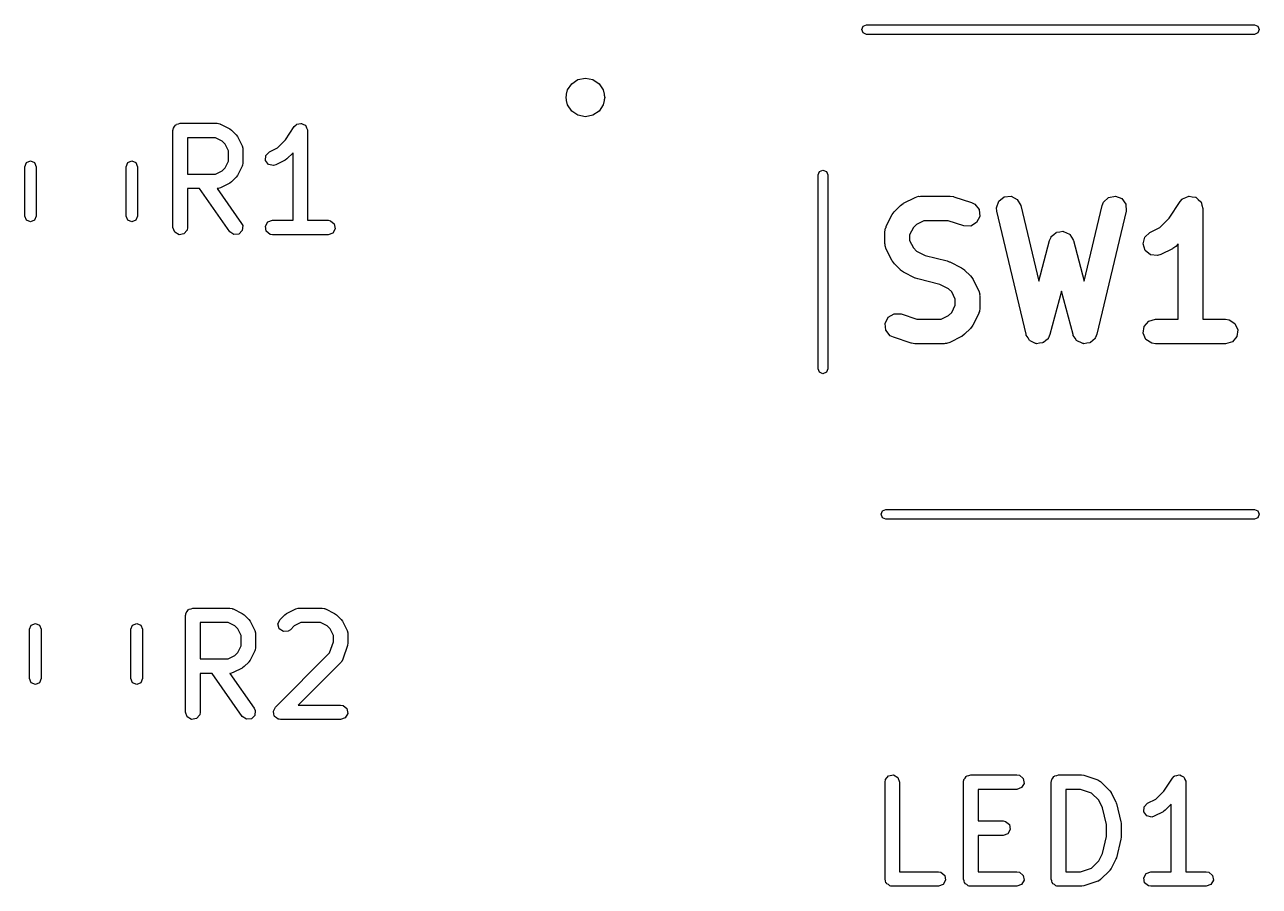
# Model space of a CAD drawing. Extents: x 89.2 to 114.3, y -90.3 to -50.9.
# Drawn here: x 91.07 to 103.8, y -70.09 to -61.2 of the extents above; entities that cross this region are included whole.
import ezdxf

# ---------------------------------------------------------------- set-up
doc = ezdxf.new("R2010")
doc.units = 0
doc.layers.add('BLACK', color=7, linetype='CONTINUOUS')

msp = doc.modelspace()

# ---------------------------------------------------------------- linework, layer by layer
at = {"layer": 'BLACK', "linetype": 'CONTINUOUS'}
for p, q in [((99.7, -61.25), (99.7146, -61.2146)), ((99.7146, -61.2146), (99.75, -61.2)), ((99.75, -61.2), (103.75, -61.2)), ((103.75, -61.2), (103.785, -61.2146)), ((103.785, -61.2146), (103.8, -61.25)), ((99.7146, -61.2854), (99.7, -61.25)), ((99.75, -61.3), (99.7146, -61.2854)), ((103.75, -61.3), (99.75, -61.3)), ((103.785, -61.2854), (103.75, -61.3)), ((103.8, -61.25), (103.785, -61.2854)), ((96.7735, -61.7652), (96.85, -61.75)), ((96.85, -61.75), (96.9265, -61.7652)), ((96.6566, -61.9167), (96.6652, -61.8735)), ((96.6652, -61.8735), (96.7086, -61.8086)), ((96.7086, -61.8086), (96.7735, -61.7652)), ((96.9265, -61.7652), (96.9914, -61.8086)), ((96.9914, -61.8086), (97.0348, -61.8735)), ((97.0348, -61.8735), (97.0434, -61.9167)), ((96.65, -61.95), (96.6549, -61.9254)), ((96.6549, -61.9746), (96.65, -61.95)), ((96.6549, -61.9191), (96.6566, -61.9167)), ((96.6549, -61.9254), (96.6549, -61.9191)), ((96.6549, -61.9809), (96.6549, -61.9746)), ((96.6566, -61.9833), (96.6549, -61.9809)), ((96.6652, -62.0265), (96.6566, -61.9833)), ((97.0434, -61.9833), (97.0348, -62.0265)), ((97.0434, -61.9167), (97.0451, -61.9191)), ((97.0451, -61.9809), (97.0434, -61.9833)), ((97.0451, -61.9191), (97.0451, -61.9254)), ((97.0451, -61.9254), (97.05, -61.95)), ((97.05, -61.95), (97.0451, -61.9746)), ((97.0451, -61.9746), (97.0451, -61.9809)), ((96.7086, -62.0914), (96.6652, -62.0265)), ((96.7735, -62.1348), (96.7086, -62.0914)), ((96.9914, -62.0914), (96.9265, -62.1348)), ((97.0348, -62.0265), (96.9914, -62.0914)), ((92.6014, -62.2667), (92.614, -62.2518)), ((92.614, -62.2518), (92.6237, -62.2349)), ((92.6237, -62.2349), (92.6301, -62.2326)), ((92.6301, -62.2326), (92.6344, -62.2274)), ((92.6344, -62.2274), (92.6536, -62.224)), ((92.6536, -62.224), (92.6719, -62.2174)), ((92.6719, -62.2174), (93.0529, -62.2174)), ((93.0529, -62.2174), (93.0785, -62.2219)), ((93.0785, -62.2219), (93.0819, -62.2248)), ((93.0819, -62.2248), (93.0864, -62.2253)), ((93.0864, -62.2253), (93.1816, -62.2729)), ((93.7565, -62.3875), (93.8476, -62.2508)), ((93.8476, -62.2508), (93.8656, -62.2319)), ((93.8656, -62.2319), (93.8697, -62.2307)), ((93.8697, -62.2307), (93.8725, -62.2274)), ((93.8725, -62.2274), (93.8939, -62.2236)), ((93.8939, -62.2236), (93.9148, -62.2175)), ((93.9148, -62.2175), (93.9188, -62.2193)), ((93.9188, -62.2193), (93.923, -62.2185)), ((93.923, -62.2185), (93.9419, -62.2294)), ((93.9419, -62.2294), (93.9618, -62.2381)), ((93.9618, -62.2381), (93.9637, -62.242)), ((93.9637, -62.242), (93.9675, -62.2442)), ((93.9675, -62.2442), (93.9749, -62.2646)), ((96.85, -62.15), (96.7735, -62.1348)), ((96.9265, -62.1348), (96.85, -62.15)), ((92.5969, -62.2924), (92.5986, -62.2826)), ((92.5969, -63.2924), (92.5969, -62.2924)), ((92.598, -62.2794), (92.5997, -62.2765)), ((92.5986, -62.2826), (92.598, -62.2794)), ((92.5997, -62.2765), (92.6014, -62.2667)), ((92.7469, -62.3674), (92.7469, -62.7412)), ((93.0352, -62.3674), (92.7469, -62.3674)), ((93.1037, -62.4016), (93.0352, -62.3674)), ((93.1816, -62.2729), (93.1996, -62.2863)), ((93.1996, -62.2863), (93.2011, -62.287)), ((93.2011, -62.287), (93.2487, -62.3346)), ((93.2487, -62.3346), (93.2616, -62.353)), ((93.2616, -62.353), (93.2628, -62.3541)), ((93.2628, -62.3541), (93.3104, -62.4493)), ((93.6751, -62.4688), (93.7565, -62.3875)), ((93.9749, -62.2646), (93.9845, -62.2841)), ((93.9845, -62.2841), (93.9835, -62.2883)), ((93.9835, -62.2883), (93.985, -62.2924)), ((93.985, -62.2924), (93.985, -63.2174)), ((93.1341, -62.432), (93.1037, -62.4016)), ((93.1683, -62.5006), (93.1341, -62.432)), ((93.1683, -62.608), (93.1683, -62.5006)), ((93.3104, -62.4493), (93.3178, -62.4743)), ((93.3178, -62.4743), (93.3168, -62.4786)), ((93.3168, -62.4786), (93.3183, -62.4829)), ((93.3183, -62.4829), (93.3183, -62.6257)), ((93.5555, -62.5483), (93.5907, -62.511)), ((93.5907, -62.511), (93.6751, -62.4688)), ((91.0675, -62.6653), (91.0851, -62.6228)), ((91.0851, -62.6228), (91.1275, -62.6053)), ((91.1275, -62.6053), (91.1699, -62.6228)), ((91.1699, -62.6228), (91.1875, -62.6653)), ((92.1125, -62.6653), (92.1301, -62.6228)), ((92.1301, -62.6228), (92.1725, -62.6053)), ((92.1725, -62.6053), (92.2149, -62.6228)), ((92.2149, -62.6228), (92.2325, -62.6653)), ((93.1341, -62.6765), (93.1683, -62.608)), ((93.3183, -62.6257), (93.3138, -62.6514)), ((93.5524, -62.5995), (93.5555, -62.5483)), ((93.583, -62.6407), (93.5524, -62.5995)), ((93.6329, -62.6526), (93.583, -62.6407)), ((93.7531, -62.5976), (93.6578, -62.6452)), ((93.7542, -62.5964), (93.7531, -62.5976)), ((93.7726, -62.5835), (93.7542, -62.5964)), ((93.835, -62.5211), (93.7726, -62.5835)), ((93.835, -63.2174), (93.835, -62.5211)), ((91.0675, -63.1747), (91.0675, -62.6653)), ((91.1875, -62.6653), (91.1875, -63.1747)), ((92.1125, -63.1747), (92.1125, -62.6653)), ((92.2325, -62.6653), (92.2325, -63.1747)), ((92.7469, -62.7412), (93.0352, -62.7412)), ((93.0352, -62.7412), (93.1037, -62.7069)), ((93.1037, -62.7069), (93.1341, -62.6765)), ((93.2628, -62.7545), (93.2494, -62.7725)), ((93.3104, -62.6593), (93.2628, -62.7545)), ((93.3109, -62.6548), (93.3104, -62.6593)), ((93.3138, -62.6514), (93.3109, -62.6548)), ((93.6578, -62.6452), (93.6329, -62.6526)), ((99.25, -62.75), (99.2646, -62.7146)), ((99.25, -64.75), (99.25, -62.75)), ((99.2646, -62.7146), (99.3, -62.7)), ((99.3, -62.7), (99.3354, -62.7146)), ((99.3354, -62.7146), (99.35, -62.75)), ((99.35, -62.75), (99.35, -64.75)), ((92.871, -62.8912), (92.7469, -62.8912)), ((92.7469, -62.8912), (92.7469, -63.2924)), ((93.1819, -63.3354), (92.871, -62.8912)), ((93.0571, -62.8897), (93.0538, -62.8908)), ((93.0538, -62.8908), (93.3048, -63.2494)), ((93.0614, -62.8907), (93.0571, -62.8897)), ((93.0864, -62.8833), (93.0614, -62.8907)), ((93.1816, -62.8357), (93.0864, -62.8833)), ((93.1828, -62.8345), (93.1816, -62.8357)), ((93.2011, -62.8216), (93.1828, -62.8345)), ((93.2487, -62.774), (93.2011, -62.8216)), ((93.2494, -62.7725), (93.2487, -62.774)), ((100.131, -63.0414), (100.252, -62.9809)), ((100.252, -62.9809), (100.286, -62.9695)), ((100.286, -62.9695), (100.298, -62.9707)), ((100.298, -62.9707), (100.309, -62.9675)), ((100.309, -62.9675), (100.611, -62.9675)), ((100.611, -62.9675), (100.647, -62.9728)), ((100.647, -62.9728), (100.649, -62.974)), ((100.649, -62.974), (100.651, -62.974)), ((100.651, -62.974), (100.833, -63.0345)), ((101.089, -63.0876), (101.113, -63.0202)), ((101.113, -63.0202), (101.169, -62.9764)), ((101.169, -62.9764), (101.24, -62.9699)), ((101.24, -62.9699), (101.304, -63.003)), ((101.304, -63.003), (101.339, -63.0651)), ((102.194, -63.0312), (102.246, -62.9818)), ((102.246, -62.9818), (102.316, -62.9681)), ((102.316, -62.9681), (102.382, -62.9944)), ((102.382, -62.9944), (102.424, -63.0525)), ((102.871, -63.195), (102.985, -63.0241)), ((102.985, -63.0241), (103.006, -63)), ((103.006, -63), (103.007, -62.9984)), ((103.007, -62.9984), (103.008, -62.9981)), ((103.008, -62.9981), (103.009, -62.997)), ((103.009, -62.997), (103.041, -62.9832)), ((103.041, -62.9832), (103.073, -62.9688)), ((103.073, -62.9688), (103.074, -62.969)), ((103.074, -62.969), (103.075, -62.9685)), ((103.075, -62.9685), (103.109, -62.9741)), ((103.109, -62.9741), (103.143, -62.979)), ((103.143, -62.979), (103.144, -62.9798)), ((103.144, -62.9798), (103.145, -62.98)), ((103.145, -62.98), (103.171, -63.0032)), ((103.171, -63.0032), (103.197, -63.0259)), ((100.014, -63.1587), (100.034, -63.1288)), ((100.034, -63.1288), (100.036, -63.1276)), ((100.036, -63.1276), (100.037, -63.1257)), ((100.037, -63.1257), (100.098, -63.0652)), ((100.098, -63.0652), (100.127, -63.0434)), ((100.127, -63.0434), (100.129, -63.0429)), ((100.129, -63.0429), (100.131, -63.0414)), ((100.833, -63.0345), (100.865, -63.0509)), ((100.865, -63.0509), (100.91, -63.1067)), ((100.91, -63.1067), (100.917, -63.1778)), ((101.092, -63.1239), (101.089, -63.0876)), ((101.395, -64.3939), (101.092, -63.1239)), ((101.339, -63.0651), (101.525, -63.8455)), ((101.995, -63.8455), (102.181, -63.0651)), ((102.428, -63.1239), (102.125, -64.3939)), ((102.181, -63.0651), (102.194, -63.0312)), ((102.424, -63.0525), (102.428, -63.1239)), ((103.197, -63.0259), (103.198, -63.027)), ((103.198, -63.027), (103.199, -63.0278)), ((103.199, -63.0278), (103.208, -63.0613)), ((103.208, -63.0613), (103.217, -63.0945)), ((103.217, -63.0945), (103.217, -64.2375)), ((91.0851, -63.2171), (91.0675, -63.1747)), ((91.1275, -63.2347), (91.0851, -63.2171)), ((91.1699, -63.2171), (91.1275, -63.2347)), ((91.1875, -63.1747), (91.1699, -63.2171)), ((92.1301, -63.2171), (92.1125, -63.1747)), ((92.1725, -63.2347), (92.1301, -63.2171)), ((92.2149, -63.2171), (92.1725, -63.2347)), ((92.2325, -63.1747), (92.2149, -63.2171)), ((93.3048, -63.2494), (93.3158, -63.273)), ((93.3158, -63.273), (93.3113, -63.3241)), ((93.5504, -63.2794), (93.5761, -63.2349)), ((93.5593, -63.3299), (93.5504, -63.2794)), ((93.5761, -63.2349), (93.6243, -63.2174)), ((93.6243, -63.2174), (93.835, -63.2174)), ((93.985, -63.2174), (94.1957, -63.2174)), ((94.1957, -63.2174), (94.2214, -63.2219)), ((94.2214, -63.2219), (94.2607, -63.2549)), ((94.2607, -63.2549), (94.2696, -63.3054)), ((99.9511, -63.2908), (99.9531, -63.2796)), ((99.9531, -63.2796), (100.014, -63.1587)), ((100.263, -63.2594), (100.232, -63.2907)), ((100.339, -63.2215), (100.263, -63.2594)), ((100.59, -63.2215), (100.339, -63.2215)), ((100.752, -63.2755), (100.59, -63.2215)), ((100.824, -63.2781), (100.752, -63.2755)), ((100.885, -63.2417), (100.824, -63.2781)), ((100.917, -63.1778), (100.885, -63.2417)), ((102.773, -63.2925), (102.871, -63.195)), ((92.6145, -63.3406), (92.5969, -63.2924)), ((92.6589, -63.3662), (92.6145, -63.3406)), ((92.7094, -63.3573), (92.6589, -63.3662)), ((92.7424, -63.318), (92.7094, -63.3573)), ((92.7469, -63.2924), (92.7424, -63.318)), ((93.2239, -63.3648), (93.1819, -63.3354)), ((93.275, -63.3604), (93.2239, -63.3648)), ((93.3113, -63.3241), (93.275, -63.3604)), ((93.5986, -63.3629), (93.5593, -63.3299)), ((93.6243, -63.3674), (93.5986, -63.3629)), ((94.1957, -63.3674), (93.6243, -63.3674)), ((94.2439, -63.3498), (94.1957, -63.3674)), ((94.2696, -63.3054), (94.2439, -63.3498)), ((99.9397, -63.3364), (99.9449, -63.3004)), ((99.9397, -63.4574), (99.9397, -63.3364)), ((99.9449, -63.3004), (99.9511, -63.2908)), ((100.232, -63.2907), (100.194, -63.3664)), ((100.194, -63.3664), (100.194, -63.4274)), ((101.637, -63.4247), (101.652, -63.3912)), ((101.652, -63.3912), (101.654, -63.389)), ((101.654, -63.389), (101.655, -63.3859)), ((101.655, -63.3859), (101.68, -63.3651)), ((101.68, -63.3651), (101.705, -63.3431)), ((101.705, -63.3431), (101.708, -63.3426)), ((101.708, -63.3426), (101.71, -63.3405)), ((101.71, -63.3405), (101.743, -63.3367)), ((101.743, -63.3367), (101.775, -63.3313)), ((101.775, -63.3313), (101.778, -63.3326)), ((101.778, -63.3326), (101.781, -63.3322)), ((101.781, -63.3322), (101.811, -63.3465)), ((101.811, -63.3465), (101.841, -63.3594)), ((101.841, -63.3594), (101.843, -63.3621)), ((101.843, -63.3621), (101.846, -63.3635)), ((101.846, -63.3635), (101.863, -63.3915)), ((101.863, -63.3915), (101.881, -63.4186)), ((102.601, -63.4617), (102.618, -63.3925)), ((102.618, -63.3925), (102.671, -63.3438)), ((102.671, -63.3438), (102.773, -63.2925)), ((99.9429, -63.4683), (99.9397, -63.4574)), ((99.9416, -63.4796), (99.9429, -63.4683)), ((99.9531, -63.5142), (99.9416, -63.4796)), ((100.014, -63.6351), (99.9531, -63.5142)), ((100.194, -63.4274), (100.232, -63.5031)), ((100.232, -63.5031), (100.263, -63.5344)), ((100.263, -63.5344), (100.353, -63.5795)), ((101.525, -63.8455), (101.637, -63.4247)), ((101.881, -63.4186), (101.881, -63.4219)), ((101.881, -63.4219), (101.883, -63.4247)), ((101.883, -63.4247), (101.995, -63.8455)), ((102.623, -63.5296), (102.601, -63.4617)), ((102.679, -63.5746), (102.623, -63.5296)), ((102.905, -63.5105), (102.784, -63.571)), ((102.907, -63.509), (102.905, -63.5105)), ((102.909, -63.5085), (102.907, -63.509)), ((102.938, -63.4867), (102.909, -63.5085)), ((102.963, -63.4616), (102.938, -63.4867)), ((102.963, -64.2375), (102.963, -63.4616)), ((100.015, -63.6368), (100.014, -63.6351)), ((100.016, -63.6389), (100.015, -63.6368)), ((100.037, -63.6681), (100.016, -63.6389)), ((100.353, -63.5795), (100.581, -63.6366)), ((100.581, -63.6366), (100.603, -63.6454)), ((100.603, -63.6454), (100.607, -63.6462)), ((100.607, -63.6462), (100.728, -63.7066)), ((102.75, -63.5824), (102.679, -63.5746)), ((102.784, -63.571), (102.75, -63.5824)), ((100.098, -63.7286), (100.037, -63.6681)), ((100.1, -63.7297), (100.098, -63.7286)), ((100.101, -63.7316), (100.1, -63.7297)), ((100.131, -63.7524), (100.101, -63.7316)), ((100.252, -63.8129), (100.131, -63.7524)), ((100.728, -63.7066), (100.758, -63.7275)), ((100.758, -63.7275), (100.759, -63.7294)), ((100.759, -63.7294), (100.761, -63.7304)), ((100.761, -63.7304), (100.822, -63.7909)), ((100.256, -63.8137), (100.252, -63.8129)), ((100.278, -63.8225), (100.256, -63.8137)), ((100.506, -63.8796), (100.278, -63.8225)), ((100.596, -63.9246), (100.506, -63.8796)), ((100.822, -63.7909), (100.844, -63.8201)), ((100.844, -63.8201), (100.844, -63.8223)), ((100.844, -63.8223), (100.845, -63.8239)), ((100.845, -63.8239), (100.906, -63.9449)), ((100.628, -63.9559), (100.596, -63.9246)), ((100.665, -64.0316), (100.628, -63.9559)), ((100.665, -64.0926), (100.665, -64.0316)), ((100.906, -63.9449), (100.917, -63.9795)), ((100.917, -63.9795), (100.916, -63.9908)), ((100.916, -63.9908), (100.919, -64.0017)), ((100.919, -64.0017), (100.919, -64.1226)), ((101.76, -63.9503), (101.641, -64.3972)), ((101.879, -64.3972), (101.76, -63.9503)), ((100.596, -64.1997), (100.628, -64.1683)), ((100.628, -64.1683), (100.665, -64.0926)), ((100.908, -64.1682), (100.906, -64.1794)), ((100.914, -64.1587), (100.908, -64.1682)), ((100.919, -64.1226), (100.914, -64.1587)), ((99.9417, -64.2813), (99.9738, -64.2174)), ((99.9492, -64.3524), (99.9417, -64.2813)), ((99.9738, -64.2174), (100.035, -64.181)), ((100.035, -64.181), (100.107, -64.1836)), ((100.107, -64.1836), (100.269, -64.2375)), ((100.269, -64.2375), (100.52, -64.2375)), ((100.52, -64.2375), (100.596, -64.1997)), ((100.906, -64.1794), (100.845, -64.3004)), ((102.612, -64.3117), (102.659, -64.2577)), ((102.659, -64.2577), (102.728, -64.2375)), ((102.728, -64.2375), (102.963, -64.2375)), ((103.217, -64.2375), (103.453, -64.2375)), ((103.453, -64.2375), (103.489, -64.2428)), ((103.489, -64.2428), (103.549, -64.2815)), ((103.549, -64.2815), (103.579, -64.3466)), ((99.9939, -64.4082), (99.9492, -64.3524)), ((100.027, -64.4245), (99.9939, -64.4082)), ((100.208, -64.485), (100.027, -64.4245)), ((100.728, -64.4176), (100.607, -64.4781)), ((100.73, -64.4161), (100.728, -64.4176)), ((100.732, -64.4157), (100.73, -64.4161)), ((100.761, -64.3939), (100.732, -64.4157)), ((100.822, -64.3334), (100.761, -64.3939)), ((100.823, -64.3314), (100.822, -64.3334)), ((100.825, -64.3303), (100.823, -64.3314)), ((100.845, -64.3004), (100.825, -64.3303)), ((101.397, -64.3983), (101.395, -64.3939)), ((101.397, -64.4033), (101.397, -64.3983)), ((101.415, -64.429), (101.397, -64.4033)), ((101.641, -64.3972), (101.626, -64.4308)), ((101.882, -64.4015), (101.879, -64.3972)), ((101.882, -64.4065), (101.882, -64.4015)), ((101.9, -64.4318), (101.882, -64.4065)), ((102.125, -64.3939), (102.112, -64.4278)), ((102.602, -64.3824), (102.612, -64.3117)), ((102.631, -64.4475), (102.602, -64.3824)), ((103.569, -64.4174), (103.522, -64.4714)), ((103.579, -64.3466), (103.569, -64.4174)), ((100.21, -64.4851), (100.208, -64.485)), ((100.212, -64.4863), (100.21, -64.4851)), ((100.248, -64.4915), (100.212, -64.4863)), ((100.55, -64.4915), (100.248, -64.4915)), ((100.561, -64.4883), (100.55, -64.4915)), ((100.573, -64.4896), (100.561, -64.4883)), ((100.607, -64.4781), (100.573, -64.4896)), ((101.43, -64.456), (101.415, -64.429)), ((101.434, -64.4583), (101.43, -64.456)), ((101.437, -64.4625), (101.434, -64.4583)), ((101.466, -64.4747), (101.437, -64.4625)), ((101.493, -64.4891), (101.466, -64.4747)), ((101.498, -64.4887), (101.493, -64.4891)), ((101.503, -64.4906), (101.498, -64.4887)), ((101.534, -64.4855), (101.503, -64.4906)), ((101.565, -64.4827), (101.534, -64.4855)), ((101.569, -64.4796), (101.565, -64.4827)), ((101.574, -64.4788), (101.569, -64.4796)), ((101.597, -64.4579), (101.574, -64.4788)), ((101.621, -64.4388), (101.597, -64.4579)), ((101.623, -64.4341), (101.621, -64.4388)), ((101.626, -64.4308), (101.623, -64.4341)), ((101.916, -64.4584), (101.9, -64.4318)), ((101.921, -64.4605), (101.916, -64.4584)), ((101.924, -64.4646), (101.921, -64.4605)), ((101.953, -64.4761), (101.924, -64.4646)), ((101.981, -64.4897), (101.953, -64.4761)), ((101.986, -64.4891), (101.981, -64.4897)), ((101.99, -64.491), (101.986, -64.4891)), ((102.021, -64.485), (101.99, -64.491)), ((102.052, -64.4814), (102.021, -64.485)), ((102.055, -64.4782), (102.052, -64.4814)), ((102.06, -64.4773), (102.055, -64.4782)), ((102.083, -64.4558), (102.06, -64.4773)), ((102.107, -64.436), (102.083, -64.4558)), ((102.108, -64.4313), (102.107, -64.436)), ((102.112, -64.4278), (102.108, -64.4313)), ((102.692, -64.4863), (102.631, -64.4475)), ((102.728, -64.4915), (102.692, -64.4863)), ((103.453, -64.4915), (102.728, -64.4915)), ((103.522, -64.4714), (103.453, -64.4915)), ((99.2646, -64.7854), (99.25, -64.75)), ((99.3, -64.8), (99.2646, -64.7854)), ((99.3354, -64.7854), (99.3, -64.8)), ((99.35, -64.75), (99.3354, -64.7854)), ((99.9146, -66.2146), (99.95, -66.2)), ((99.95, -66.2), (103.75, -66.2)), ((103.75, -66.2), (103.785, -66.2146)), ((99.9, -66.25), (99.9146, -66.2146)), ((99.9146, -66.2854), (99.9, -66.25)), ((99.95, -66.3), (99.9146, -66.2854)), ((103.75, -66.3), (99.95, -66.3)), ((103.785, -66.2854), (103.75, -66.3)), ((103.785, -66.2146), (103.8, -66.25)), ((103.8, -66.25), (103.785, -66.2854)), ((92.7601, -67.2326), (92.7644, -67.2274)), ((92.7644, -67.2274), (92.7836, -67.224)), ((92.7836, -67.224), (92.8019, -67.2174)), ((92.8019, -67.2174), (93.1829, -67.2174)), ((93.1829, -67.2174), (93.2085, -67.2219)), ((93.2085, -67.2219), (93.2119, -67.2248)), ((93.2119, -67.2248), (93.2164, -67.2253)), ((93.2164, -67.2253), (93.3116, -67.2729)), ((93.7684, -67.2729), (93.8636, -67.2253)), ((93.8636, -67.2253), (93.8886, -67.2179)), ((93.8886, -67.2179), (93.8929, -67.2189)), ((93.8929, -67.2189), (93.8971, -67.2174)), ((93.8971, -67.2174), (94.1352, -67.2174)), ((94.1352, -67.2174), (94.1609, -67.2219)), ((94.1609, -67.2219), (94.1643, -67.2248)), ((94.1643, -67.2248), (94.1688, -67.2253)), ((94.1688, -67.2253), (94.264, -67.2729)), ((92.7269, -67.2924), (92.7286, -67.2826)), ((92.7269, -68.2924), (92.7269, -67.2924)), ((92.728, -67.2794), (92.7297, -67.2765)), ((92.7286, -67.2826), (92.728, -67.2794)), ((92.7297, -67.2765), (92.7314, -67.2667)), ((92.7314, -67.2667), (92.744, -67.2518)), ((92.744, -67.2518), (92.7537, -67.2349)), ((92.7537, -67.2349), (92.7601, -67.2326)), ((93.3116, -67.2729), (93.3296, -67.2863)), ((93.3296, -67.2863), (93.3311, -67.287)), ((93.3311, -67.287), (93.3787, -67.3346)), ((93.3787, -67.3346), (93.3916, -67.353)), ((93.3916, -67.353), (93.3928, -67.3541)), ((93.3928, -67.3541), (93.4404, -67.4493)), ((93.6796, -67.3811), (93.7013, -67.3346)), ((93.7013, -67.3346), (93.7489, -67.287)), ((93.7489, -67.287), (93.7672, -67.2741)), ((93.7672, -67.2741), (93.7684, -67.2729)), ((94.264, -67.2729), (94.282, -67.2863)), ((94.282, -67.2863), (94.2835, -67.287)), ((94.2835, -67.287), (94.3311, -67.3346)), ((94.3311, -67.3346), (94.344, -67.353)), ((94.344, -67.353), (94.3452, -67.3541)), ((94.3452, -67.3541), (94.3928, -67.4493)), ((91.1175, -67.4353), (91.1351, -67.3928)), ((91.1175, -67.9447), (91.1175, -67.4353)), ((91.1351, -67.3928), (91.1775, -67.3753)), ((91.1775, -67.3753), (91.2199, -67.3928)), ((91.2199, -67.3928), (91.2375, -67.4353)), ((91.2375, -67.4353), (91.2375, -67.9447)), ((92.1625, -67.4353), (92.1801, -67.3928)), ((92.1625, -67.9447), (92.1625, -67.4353)), ((92.1801, -67.3928), (92.2225, -67.3753)), ((92.2225, -67.3753), (92.2649, -67.3928)), ((92.2649, -67.3928), (92.2825, -67.4353)), ((92.2825, -67.4353), (92.2825, -67.9447)), ((92.8769, -67.3674), (92.8769, -67.7412)), ((93.1652, -67.3674), (92.8769, -67.3674)), ((93.2337, -67.4016), (93.1652, -67.3674)), ((93.2641, -67.432), (93.2337, -67.4016)), ((93.2983, -67.5006), (93.2641, -67.432)), ((93.4404, -67.4493), (93.4478, -67.4743)), ((93.4478, -67.4743), (93.4468, -67.4786)), ((93.4468, -67.4786), (93.4483, -67.4829)), ((93.6928, -67.4306), (93.6796, -67.3811)), ((93.7349, -67.4601), (93.6928, -67.4306)), ((93.786, -67.4556), (93.7349, -67.4601)), ((93.8073, -67.4407), (93.786, -67.4556)), ((93.8463, -67.4016), (93.8073, -67.4407)), ((93.9148, -67.3674), (93.8463, -67.4016)), ((94.1175, -67.3674), (93.9148, -67.3674)), ((94.186, -67.4016), (94.1175, -67.3674)), ((94.2165, -67.432), (94.186, -67.4016)), ((94.2507, -67.5006), (94.2165, -67.432)), ((94.3928, -67.4493), (94.4002, -67.4743)), ((94.4002, -67.4743), (94.3992, -67.4786)), ((94.3992, -67.4786), (94.4007, -67.4829)), ((93.2641, -67.6765), (93.2983, -67.608)), ((93.2983, -67.608), (93.2983, -67.5006)), ((93.4483, -67.4829), (93.4483, -67.6257)), ((94.2125, -67.6804), (94.2507, -67.5659)), ((94.2507, -67.5659), (94.2507, -67.5006)), ((94.3969, -67.6018), (94.3492, -67.7447)), ((94.4007, -67.5781), (94.3968, -67.6002)), ((94.3968, -67.6002), (94.3969, -67.6018)), ((94.4007, -67.4829), (94.4007, -67.5781)), ((93.1652, -67.7412), (93.2337, -67.7069)), ((93.2337, -67.7069), (93.2641, -67.6765)), ((93.4404, -67.6593), (93.3928, -67.7545)), ((93.4409, -67.6548), (93.4404, -67.6593)), ((93.4438, -67.6514), (93.4409, -67.6548)), ((93.4483, -67.6257), (93.4438, -67.6514)), ((93.6536, -68.2393), (94.2125, -67.6804)), ((92.8769, -67.7412), (93.1652, -67.7412)), ((93.3116, -67.8357), (93.2164, -67.8833)), ((93.3128, -67.8345), (93.3116, -67.8357)), ((93.3311, -67.8216), (93.3128, -67.8345)), ((93.3787, -67.774), (93.3311, -67.8216)), ((93.3794, -67.7725), (93.3787, -67.774)), ((93.3928, -67.7545), (93.3794, -67.7725)), ((94.3311, -67.774), (93.8877, -68.2174)), ((94.333, -67.7699), (94.3311, -67.774)), ((94.3368, -67.7676), (94.333, -67.7699)), ((94.3492, -67.7447), (94.3368, -67.7676)), ((91.1351, -67.9871), (91.1175, -67.9447)), ((91.1775, -68.0047), (91.1351, -67.9871)), ((91.2199, -67.9871), (91.1775, -68.0047)), ((91.2375, -67.9447), (91.2199, -67.9871)), ((92.1801, -67.9871), (92.1625, -67.9447)), ((92.2225, -68.0047), (92.1801, -67.9871)), ((92.2649, -67.9871), (92.2225, -68.0047)), ((92.2825, -67.9447), (92.2649, -67.9871)), ((93.001, -67.8912), (92.8769, -67.8912)), ((92.8769, -67.8912), (92.8769, -68.2924)), ((93.3119, -68.3354), (93.001, -67.8912)), ((93.1871, -67.8897), (93.1838, -67.8908)), ((93.1838, -67.8908), (93.4348, -68.2494)), ((93.1914, -67.8907), (93.1871, -67.8897)), ((93.2164, -67.8833), (93.1914, -67.8907)), ((93.6441, -68.2598), (93.6536, -68.2393)), ((93.8877, -68.2174), (94.3257, -68.2174)), ((94.3257, -68.2174), (94.3514, -68.2219)), ((94.3514, -68.2219), (94.3907, -68.2549)), ((92.7445, -68.3406), (92.7269, -68.2924)), ((92.7889, -68.3662), (92.7445, -68.3406)), ((92.8394, -68.3573), (92.7889, -68.3662)), ((92.8724, -68.318), (92.8394, -68.3573)), ((92.8769, -68.2924), (92.8724, -68.318)), ((93.3539, -68.3648), (93.3119, -68.3354)), ((93.405, -68.3604), (93.3539, -68.3648)), ((93.4413, -68.3241), (93.405, -68.3604)), ((93.4348, -68.2494), (93.4458, -68.273)), ((93.4458, -68.273), (93.4413, -68.3241)), ((93.632, -68.2858), (93.6334, -68.2827)), ((93.6378, -68.3076), (93.632, -68.2858)), ((93.6328, -68.2794), (93.6441, -68.2598)), ((93.6334, -68.2827), (93.6328, -68.2794)), ((93.6417, -68.3299), (93.6378, -68.3076)), ((93.6443, -68.3321), (93.6417, -68.3299)), ((93.6452, -68.3354), (93.6443, -68.3321)), ((93.6637, -68.3483), (93.6452, -68.3354)), ((93.681, -68.3629), (93.6637, -68.3483)), ((93.6856, -68.3637), (93.681, -68.3629)), ((93.6873, -68.3648), (93.6856, -68.3637)), ((93.6905, -68.3645), (93.6873, -68.3648)), ((93.7067, -68.3674), (93.6905, -68.3645)), ((94.3257, -68.3674), (93.7067, -68.3674)), ((94.3739, -68.3498), (94.3257, -68.3674)), ((94.3996, -68.3054), (94.3739, -68.3498)), ((94.3907, -68.2549), (94.3996, -68.3054)), ((99.9398, -69.0124), (99.9443, -68.9867)), ((99.9443, -68.9867), (99.9773, -68.9474)), ((99.9773, -68.9474), (100.028, -68.9385)), ((100.028, -68.9385), (100.072, -68.9642)), ((100.072, -68.9642), (100.09, -69.0124)), ((100.749, -69.0124), (100.751, -69.0026)), ((100.75, -68.9994), (100.752, -68.9965)), ((100.751, -69.0026), (100.75, -68.9994)), ((100.752, -68.9965), (100.754, -68.9867)), ((100.754, -68.9867), (100.766, -68.9718)), ((100.766, -68.9718), (100.776, -68.9549)), ((100.776, -68.9549), (100.782, -68.9526)), ((100.782, -68.9526), (100.787, -68.9474)), ((100.787, -68.9474), (100.806, -68.944)), ((100.806, -68.944), (100.824, -68.9374)), ((100.824, -68.9374), (101.3, -68.9374)), ((101.3, -68.9374), (101.326, -68.9419)), ((101.326, -68.9419), (101.365, -68.9749)), ((101.365, -68.9749), (101.374, -69.0254)), ((101.654, -69.0124), (101.656, -69.0026)), ((101.655, -68.9994), (101.657, -68.9965)), ((101.656, -69.0026), (101.655, -68.9994)), ((101.657, -68.9965), (101.659, -68.9867)), ((101.659, -68.9867), (101.671, -68.9718)), ((101.671, -68.9718), (101.681, -68.9549)), ((101.681, -68.9549), (101.687, -68.9526)), ((101.687, -68.9526), (101.692, -68.9474)), ((101.692, -68.9474), (101.711, -68.944)), ((101.711, -68.944), (101.729, -68.9374)), ((101.729, -68.9374), (101.967, -68.9374)), ((101.967, -68.9374), (101.989, -68.9413)), ((101.989, -68.9413), (101.991, -68.9412)), ((101.991, -68.9412), (102.134, -68.9888)), ((102.134, -68.9888), (102.157, -69.0013)), ((102.157, -69.0013), (102.159, -69.0051)), ((102.159, -69.0051), (102.163, -69.007)), ((102.163, -69.007), (102.258, -69.1022)), ((102.814, -69.1075), (102.905, -68.9708)), ((102.905, -68.9708), (102.923, -68.9519)), ((102.923, -68.9519), (102.927, -68.9507)), ((102.927, -68.9507), (102.93, -68.9474)), ((102.93, -68.9474), (102.951, -68.9436)), ((102.951, -68.9436), (102.972, -68.9375)), ((102.972, -68.9375), (102.976, -68.9393)), ((102.976, -68.9393), (102.98, -68.9385)), ((102.98, -68.9385), (102.999, -68.9494)), ((102.999, -68.9494), (103.019, -68.9581)), ((103.019, -68.9581), (103.021, -68.962)), ((103.021, -68.962), (103.025, -68.9642)), ((103.025, -68.9642), (103.032, -68.9846)), ((103.032, -68.9846), (103.042, -69.0041)), ((103.042, -69.0041), (103.041, -69.0083)), ((103.041, -69.0083), (103.042, -69.0124)), ((99.9398, -70.0124), (99.9398, -69.0124)), ((100.09, -69.0124), (100.09, -69.9374)), ((100.749, -70.0124), (100.749, -69.0124)), ((101.3, -69.0874), (100.899, -69.0874)), ((100.899, -69.0874), (100.899, -69.4136)), ((101.349, -69.0698), (101.3, -69.0874)), ((101.374, -69.0254), (101.349, -69.0698)), ((101.654, -70.0124), (101.654, -69.0124)), ((101.804, -69.0874), (101.804, -69.9374)), ((101.955, -69.0874), (101.804, -69.0874)), ((102.069, -69.1256), (101.955, -69.0874)), ((102.144, -69.1997), (102.069, -69.1256)), ((102.258, -69.1022), (102.271, -69.1206)), ((102.271, -69.1206), (102.272, -69.1217)), ((102.272, -69.1217), (102.32, -69.2169)), ((102.732, -69.1888), (102.814, -69.1075)), ((103.042, -69.0124), (103.042, -69.9374)), ((102.182, -69.2767), (102.144, -69.1997)), ((102.32, -69.2169), (102.324, -69.2293)), ((102.324, -69.2293), (102.326, -69.2323)), ((102.326, -69.2323), (102.373, -69.4228)), ((102.613, -69.2683), (102.648, -69.231)), ((102.648, -69.231), (102.732, -69.1888)), ((102.892, -69.2411), (102.83, -69.3035)), ((102.892, -69.9374), (102.892, -69.2411)), ((102.225, -69.4502), (102.182, -69.2767)), ((102.61, -69.3195), (102.613, -69.2683)), ((102.64, -69.3607), (102.61, -69.3195)), ((102.69, -69.3726), (102.64, -69.3607)), ((102.715, -69.3652), (102.69, -69.3726)), ((102.81, -69.3176), (102.715, -69.3652)), ((102.811, -69.3164), (102.81, -69.3176)), ((102.83, -69.3035), (102.811, -69.3164)), ((100.899, -69.4136), (101.158, -69.4136)), ((101.158, -69.4136), (101.183, -69.4181)), ((101.183, -69.4181), (101.223, -69.4511)), ((101.231, -69.5016), (101.206, -69.546)), ((101.223, -69.4511), (101.231, -69.5016)), ((102.225, -69.5746), (102.225, -69.4502)), ((102.373, -69.4228), (102.374, -69.4377)), ((102.374, -69.4377), (102.375, -69.441)), ((102.375, -69.441), (102.375, -69.5838)), ((101.158, -69.5636), (100.899, -69.5636)), ((100.899, -69.5636), (100.899, -69.9374)), ((101.206, -69.546), (101.158, -69.5636)), ((102.182, -69.7481), (102.225, -69.5746)), ((102.373, -69.602), (102.326, -69.7925)), ((102.375, -69.5838), (102.373, -69.5986)), ((102.373, -69.5986), (102.373, -69.602)), ((102.144, -69.8251), (102.182, -69.7481)), ((101.955, -69.9374), (102.069, -69.8992)), ((102.069, -69.8992), (102.144, -69.8251)), ((102.32, -69.8078), (102.272, -69.9031)), ((102.326, -69.7925), (102.32, -69.8043)), ((102.32, -69.8043), (102.32, -69.8078)), ((99.9464, -70.0307), (99.9398, -70.0124)), ((100.09, -69.9374), (100.491, -69.9374)), ((100.491, -69.9374), (100.517, -69.9419)), ((100.517, -69.9419), (100.556, -69.9749)), ((100.565, -70.0254), (100.539, -70.0698)), ((100.556, -69.9749), (100.565, -70.0254)), ((100.756, -70.0307), (100.749, -70.0124)), ((100.899, -69.9374), (101.3, -69.9374)), ((101.3, -69.9374), (101.326, -69.9419)), ((101.326, -69.9419), (101.365, -69.9749)), ((101.374, -70.0254), (101.349, -70.0698)), ((101.365, -69.9749), (101.374, -70.0254)), ((101.661, -70.0307), (101.654, -70.0124)), ((101.804, -69.9374), (101.955, -69.9374)), ((102.163, -70.0178), (102.142, -70.0327)), ((102.258, -69.9226), (102.163, -70.0178)), ((102.259, -69.9211), (102.258, -69.9226)), ((102.272, -69.9031), (102.259, -69.9211)), ((102.608, -69.9994), (102.633, -69.9549)), ((102.616, -70.0499), (102.608, -69.9994)), ((102.633, -69.9549), (102.681, -69.9374)), ((102.681, -69.9374), (102.892, -69.9374)), ((103.042, -69.9374), (103.253, -69.9374)), ((103.253, -69.9374), (103.279, -69.9419)), ((103.279, -69.9419), (103.318, -69.9749)), ((103.327, -70.0254), (103.301, -70.0698)), ((103.318, -69.9749), (103.327, -70.0254)), ((99.9498, -70.0499), (99.9464, -70.0307)), ((99.955, -70.0542), (99.9498, -70.0499)), ((99.9573, -70.0606), (99.955, -70.0542)), ((99.9742, -70.0703), (99.9573, -70.0606)), ((99.9891, -70.0829), (99.9742, -70.0703)), ((99.9989, -70.0846), (99.9891, -70.0829)), ((100.002, -70.0862), (99.9989, -70.0846)), ((100.005, -70.0857), (100.002, -70.0862)), ((100.015, -70.0874), (100.005, -70.0857)), ((100.491, -70.0874), (100.015, -70.0874)), ((100.539, -70.0698), (100.491, -70.0874)), ((100.759, -70.0499), (100.756, -70.0307)), ((100.765, -70.0542), (100.759, -70.0499)), ((100.767, -70.0606), (100.765, -70.0542)), ((100.784, -70.0703), (100.767, -70.0606)), ((100.799, -70.0829), (100.784, -70.0703)), ((100.808, -70.0846), (100.799, -70.0829)), ((100.811, -70.0862), (100.808, -70.0846)), ((100.815, -70.0857), (100.811, -70.0862)), ((100.824, -70.0874), (100.815, -70.0857)), ((101.3, -70.0874), (100.824, -70.0874)), ((101.349, -70.0698), (101.3, -70.0874)), ((101.664, -70.0499), (101.661, -70.0307)), ((101.669, -70.0542), (101.664, -70.0499)), ((101.672, -70.0606), (101.669, -70.0542)), ((101.688, -70.0703), (101.672, -70.0606)), ((101.703, -70.0829), (101.688, -70.0703)), ((101.713, -70.0846), (101.703, -70.0829)), ((101.716, -70.0862), (101.713, -70.0846)), ((101.719, -70.0857), (101.716, -70.0862)), ((101.729, -70.0874), (101.719, -70.0857)), ((101.967, -70.0874), (101.729, -70.0874)), ((101.969, -70.0868), (101.967, -70.0874)), ((101.991, -70.0835), (101.969, -70.0868)), ((102.134, -70.0359), (101.991, -70.0835)), ((102.137, -70.0331), (102.134, -70.0359)), ((102.142, -70.0327), (102.137, -70.0331)), ((102.656, -70.0829), (102.616, -70.0499)), ((102.681, -70.0874), (102.656, -70.0829)), ((103.253, -70.0874), (102.681, -70.0874)), ((103.301, -70.0698), (103.253, -70.0874))]:
    msp.add_line(p, q, dxfattribs=at)

doc.saveas('drawing.dxf')
